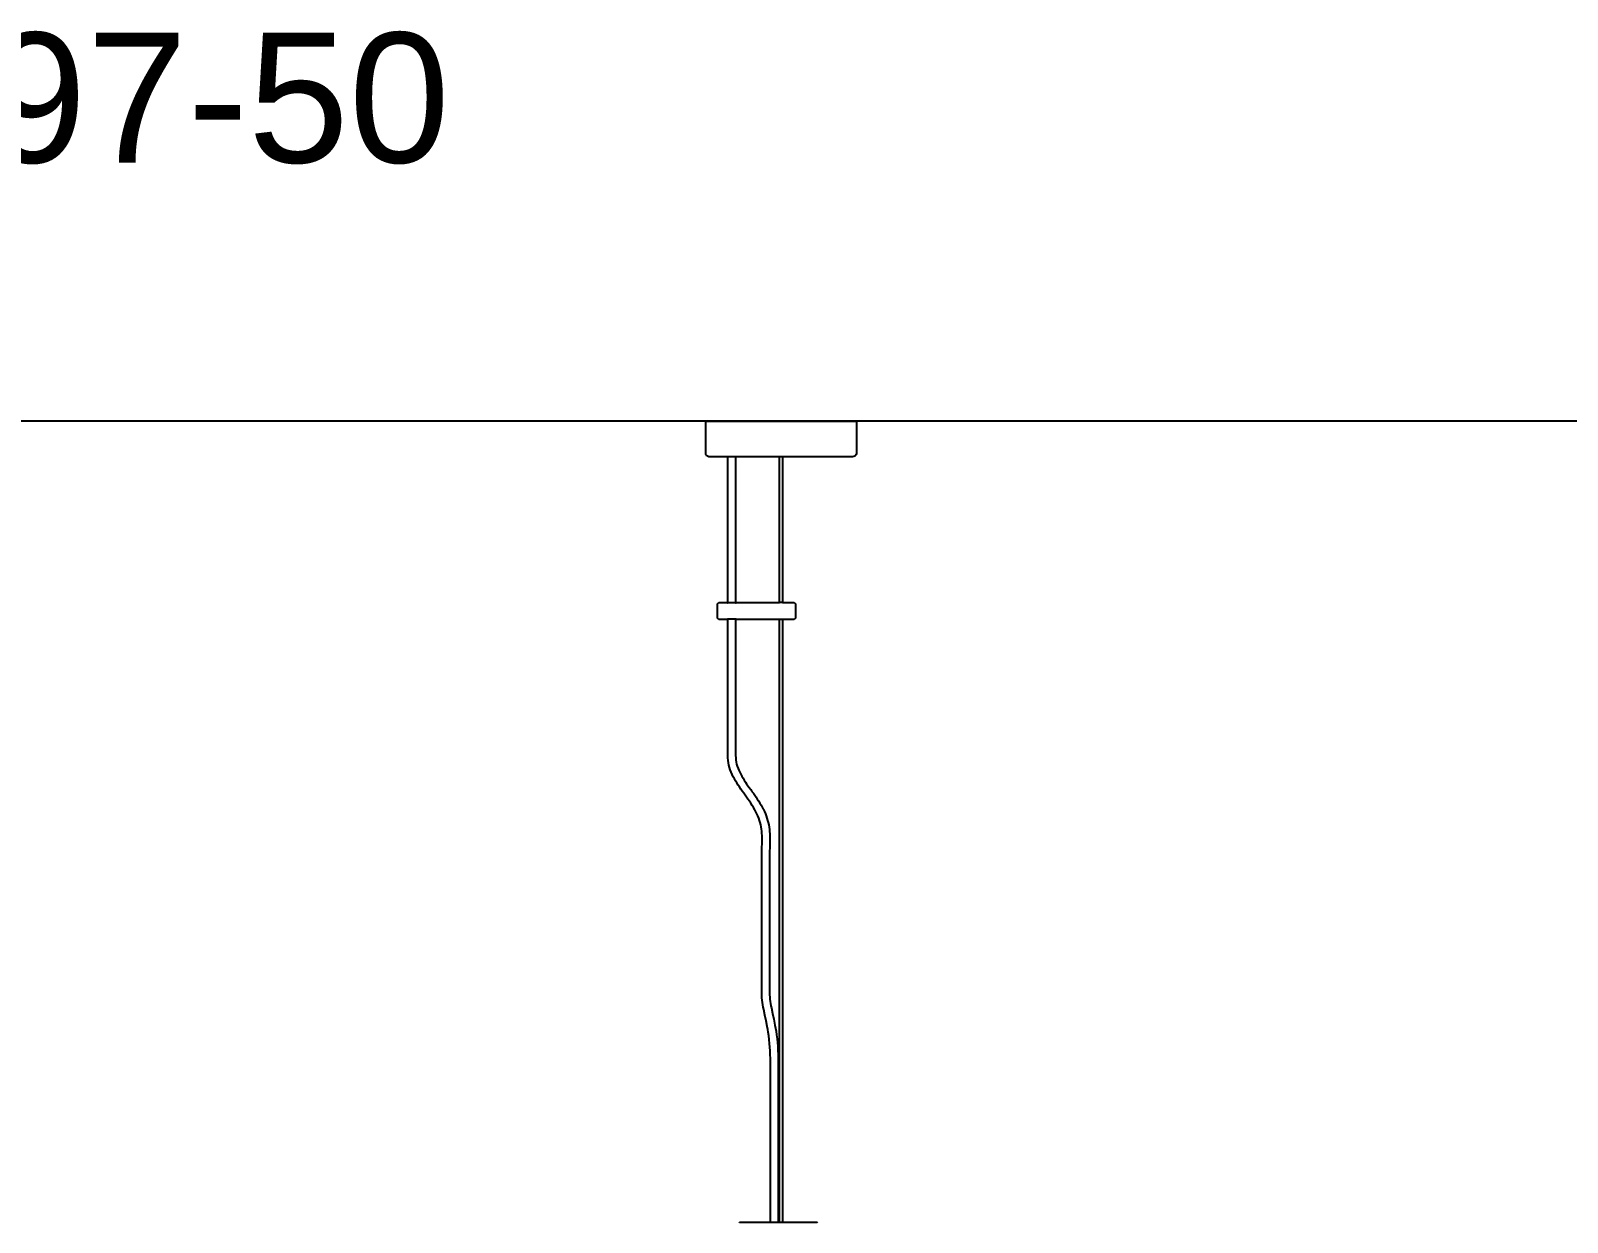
# Model space of a CAD drawing. Header units: millimetres. Extents: x 112 to 8820, y -2365 to 5002.
# Drawn here: x 3917 to 5100, y -243 to 674 of the extents above; entities that cross this region are included whole.
import ezdxf

# ---------------------------------------------------------------- set-up
doc = ezdxf.new("R2010")
doc.units = ezdxf.units.MM
doc.layers.add('FLOS', color=30, linetype='Continuous')
doc.styles.get("Standard").update_dxf_attribs({"font": 'arial.ttf'})

# ---------------------------------------------------------------- blocks, each defined once
blk = doc.blocks.new('2097-50_EL_frontal')
for p, q in [((-5.59, 146.75), (-5.59, 149.2)), ((-5.59, 149.2), (-5.58, 149.2)), ((-5.58, 149.2), (-5.56, 149.2)), ((-5.56, 149.2), (-5.52, 149.2)), ((-5.52, 149.2), (-5.49, 149.2)), ((-5.49, 149.2), (-5.48, 149.2)), ((-5.48, 149.2), (-5.47, 149.2)), ((-5.47, 149.2), (-5.43, 149.2)), ((-5.43, 149.2), (-5.39, 149.2)), ((-5.39, 149.2), (-5.33, 149.2)), ((-5.33, 149.2), (-5.26, 149.2)), ((-5.26, 149.2), (-5.17, 149.2)), ((-5.17, 149.2), (-5.07, 149.2)), ((-5.07, 149.2), (-4.96, 149.2)), ((-4.96, 149.2), (-4.84, 149.2)), ((-4.84, 149.2), (-4.79, 149.2)), ((-4.79, 149.2), (-4.65, 149.2)), ((-4.65, 149.2), (-4.5, 149.2)), ((-4.5, 149.2), (-4.34, 149.2)), ((-4.34, 149.2), (-4.16, 149.2)), ((-4.16, 149.2), (-3.98, 149.2)), ((-3.98, 149.2), (-3.78, 149.2)), ((-3.78, 149.2), (-3.58, 149.2)), ((-3.58, 149.2), (-3.36, 149.2)), ((-3.36, 149.2), (-3.14, 149.2)), ((-3.14, 149.2), (-2.91, 149.2)), ((-2.91, 149.2), (-2.67, 149.2)), ((-2.67, 149.2), (-2.43, 149.2)), ((-2.43, 149.2), (-2.18, 149.2)), ((-2.18, 149.2), (-1.92, 149.2)), ((-1.92, 149.2), (-1.66, 149.2)), ((-1.66, 149.2), (-1.39, 149.2)), ((-1.39, 149.2), (-1.12, 149.2)), ((-1.12, 149.2), (-0.85, 149.2)), ((-0.85, 149.2), (-0.57, 149.2)), ((-0.57, 149.2), (-0.3, 149.2)), ((-0.3, 149.2), (-0.02, 149.2)), ((-0.02, 149.2), (0.26, 149.2)), ((0.26, 149.2), (0.54, 149.2)), ((0.54, 149.2), (0.82, 149.2)), ((0.82, 149.2), (1.1, 149.2)), ((1.1, 149.2), (1.37, 149.2)), ((1.37, 149.2), (1.65, 149.2)), ((1.65, 149.2), (1.92, 149.2)), ((1.92, 149.2), (2.18, 149.2)), ((2.18, 149.2), (2.44, 149.2)), ((2.44, 149.2), (2.7, 149.2)), ((2.7, 149.2), (2.94, 149.2)), ((2.94, 149.2), (3.19, 149.2)), ((3.19, 149.2), (3.42, 149.2)), ((3.42, 149.2), (3.65, 149.2)), ((3.65, 149.2), (3.87, 149.2)), ((3.87, 149.2), (4.08, 149.2)), ((4.08, 149.2), (4.28, 149.2)), ((4.28, 149.2), (4.47, 149.2)), ((4.47, 149.2), (4.65, 149.2)), ((4.65, 149.2), (4.82, 149.2)), ((4.82, 149.2), (4.98, 149.2)), ((4.98, 149.2), (5.13, 149.2)), ((5.13, 149.2), (5.26, 149.2)), ((5.26, 149.2), (5.39, 149.2)), ((5.39, 149.2), (5.5, 149.2)), ((5.5, 149.2), (5.6, 149.2)), ((5.6, 149.2), (5.68, 149.2)), ((5.68, 149.2), (5.75, 149.2)), ((5.75, 149.2), (5.81, 149.2)), ((5.81, 149.2), (5.86, 149.2)), ((5.86, 149.2), (5.89, 149.2)), ((5.89, 149.2), (5.91, 149.2)), ((5.91, 149.2), (5.91, 149.2)), ((5.91, 149.2), (5.96, 149.2)), ((5.96, 149.2), (5.99, 149.2)), ((5.99, 149.2), (6.01, 149.2)), ((6.01, 149.2), (6.01, 149.2)), ((6.01, 149.2), (6.01, 146.75)), ((-5.58, 146.7), (-5.59, 146.75)), ((-5.57, 146.64), (-5.58, 146.7)), ((-5.54, 146.59), (-5.57, 146.64)), ((5.99, 146.64), (5.94, 146.56)), ((6.01, 146.7), (5.99, 146.64)), ((6.01, 146.75), (6.01, 146.75)), ((6.01, 146.75), (6.01, 146.7)), ((-5.5, 146.54), (-5.54, 146.59)), ((-5.46, 146.5), (-5.5, 146.54)), ((-5.4, 146.48), (-5.46, 146.5)), ((-5.35, 146.46), (-5.4, 146.48)), ((-5.29, 146.45), (-5.35, 146.46)), ((-5.28, 146.45), (-5.29, 146.45)), ((-5.26, 146.45), (-5.28, 146.45)), ((-5.22, 146.45), (-5.26, 146.45)), ((-5.17, 146.45), (-5.22, 146.45)), ((-5.11, 146.45), (-5.17, 146.45)), ((-5.04, 146.45), (-5.11, 146.45)), ((-4.95, 146.45), (-5.04, 146.45)), ((-4.85, 146.45), (-4.95, 146.45)), ((-4.74, 146.45), (-4.85, 146.45)), ((-4.62, 146.45), (-4.74, 146.45)), ((-4.48, 146.45), (-4.62, 146.45)), ((-4.33, 146.45), (-4.48, 146.45)), ((-4.18, 146.45), (-4.33, 146.45)), ((-4.14, 146.45), (-4.18, 146.45)), ((-4.13, 146.45), (-4.14, 146.45)), ((-4.14, 146.45), (-4.14, 146.45)), ((-4.14, 146.45), (-4.14, 146.45)), ((-4.12, 146.45), (-4.13, 146.45)), ((-4.13, 146.45), (-4.13, 146.45)), ((-4.11, 146.45), (-4.12, 146.45)), ((-4.12, 146.45), (-4.12, 146.45)), ((-4.1, 146.45), (-4.11, 146.45)), ((-4.08, 146.45), (-4.1, 146.45)), ((-4.07, 146.45), (-4.08, 146.45)), ((-4.06, 146.45), (-4.07, 146.45)), ((-4.05, 146.45), (-4.06, 146.45)), ((-4.03, 146.45), (-4.05, 146.45)), ((-4.02, 146.45), (-4.03, 146.45)), ((-4, 146.45), (-4.02, 146.45)), ((-3.98, 146.45), (-4, 146.45)), ((-3.96, 146.45), (-3.98, 146.45)), ((-3.93, 146.45), (-3.96, 146.45)), ((-3.92, 146.45), (-3.93, 146.45)), ((-3.89, 146.45), (-3.92, 146.45)), ((-3.89, 146.45), (-3.89, 146.45)), ((-3.89, 135.21), (-3.89, 146.45)), ((0.33, 146.45), (-3.89, 146.45)), ((-3.28, 146.45), (-3.29, 146.45)), ((-3.29, 146.45), (-3.29, 135.21)), ((-3.26, 146.45), (-3.28, 146.45)), ((-3.25, 146.45), (-3.26, 146.45)), ((-3.22, 146.45), (-3.25, 146.45)), ((-3.2, 146.45), (-3.22, 146.45)), ((-3.18, 146.45), (-3.2, 146.45)), ((-3.16, 146.45), (-3.18, 146.45)), ((-3.15, 146.45), (-3.16, 146.45)), ((-3.13, 146.45), (-3.15, 146.45)), ((-3.12, 146.45), (-3.13, 146.45)), ((-3.1, 146.45), (-3.12, 146.45)), ((-3.09, 146.45), (-3.1, 146.45)), ((-3.08, 146.45), (-3.09, 146.45)), ((-3.07, 146.45), (-3.08, 146.45)), ((-3.06, 146.45), (-3.07, 146.45)), ((-3.05, 146.45), (-3.06, 146.45)), ((-3.06, 146.45), (-3.06, 146.45)), ((-3.04, 146.45), (-3.05, 146.45)), ((-3.04, 146.45), (-3.04, 146.45)), ((-3.04, 146.45), (-3.04, 146.45)), ((-3.04, 146.45), (-3.04, 146.45)), ((-3.02, 146.45), (-3.04, 146.45)), ((-2.8, 146.45), (-3.02, 146.45)), ((-2.57, 146.45), (-2.8, 146.45)), ((-2.34, 146.45), (-2.57, 146.45)), ((-2.09, 146.45), (-2.34, 146.45)), ((-1.85, 146.45), (-2.09, 146.45)), ((-1.59, 146.45), (-1.85, 146.45)), ((-1.34, 146.45), (-1.59, 146.45)), ((-1.08, 146.45), (-1.34, 146.45)), ((-0.81, 146.45), (-1.08, 146.45)), ((-0.55, 146.45), (-0.81, 146.45)), ((-0.28, 146.45), (-0.55, 146.45)), ((-0.01, 146.45), (-0.28, 146.45)), ((0.09, 146.45), (-0.01, 146.45)), ((0.09, 135.23), (0.09, 146.45)), ((0.53, 146.45), (0.33, 146.45)), ((0.33, 146.45), (0.33, 135.23)), ((0.8, 146.45), (0.53, 146.45)), ((1.07, 146.45), (0.8, 146.45)), ((1.33, 146.45), (1.07, 146.45)), ((1.6, 146.45), (1.33, 146.45)), ((1.86, 146.45), (1.6, 146.45)), ((2.11, 146.45), (1.86, 146.45)), ((2.36, 146.45), (2.11, 146.45)), ((2.61, 146.45), (2.36, 146.45)), ((2.85, 146.45), (2.61, 146.45)), ((3.08, 146.45), (2.85, 146.45)), ((3.31, 146.45), (3.08, 146.45)), ((3.53, 146.45), (3.31, 146.45)), ((3.74, 146.45), (3.53, 146.45)), ((3.94, 146.45), (3.74, 146.45)), ((4.14, 146.45), (3.94, 146.45)), ((4.32, 146.45), (4.14, 146.45)), ((4.49, 146.45), (4.32, 146.45)), ((4.66, 146.45), (4.49, 146.45)), ((4.81, 146.45), (4.66, 146.45)), ((4.95, 146.45), (4.81, 146.45)), ((5.09, 146.45), (4.95, 146.45)), ((5.2, 146.45), (5.09, 146.45)), ((5.31, 146.45), (5.2, 146.45)), ((5.41, 146.45), (5.31, 146.45)), ((5.49, 146.45), (5.41, 146.45)), ((5.56, 146.45), (5.49, 146.45)), ((5.62, 146.45), (5.56, 146.45)), ((5.66, 146.45), (5.62, 146.45)), ((5.69, 146.45), (5.66, 146.45)), ((5.71, 146.45), (5.69, 146.45)), ((5.8, 146.47), (5.71, 146.45)), ((5.71, 146.45), (5.71, 146.45)), ((5.88, 146.5), (5.8, 146.47)), ((5.94, 146.56), (5.88, 146.5)), ((-4.69, 135.13), (-4.59, 135.23)), ((-4.69, 135.12), (-4.69, 135.13)), ((-4.69, 135.13), (-4.69, 135.13)), ((-4.69, 135.13), (-4.69, 135.13)), ((-4.69, 135.13), (-4.69, 135.13)), ((-4.69, 135.11), (-4.69, 135.12)), ((-4.69, 135.12), (-4.69, 135.12)), ((-4.69, 135.1), (-4.69, 135.11)), ((-4.69, 135.09), (-4.69, 135.1)), ((-4.69, 135.08), (-4.69, 135.09)), ((-4.69, 135.07), (-4.69, 135.08)), ((-4.69, 135.06), (-4.69, 135.07)), ((-4.69, 135.04), (-4.69, 135.06)), ((-4.69, 135.03), (-4.69, 135.04)), ((-4.69, 135.01), (-4.69, 135.03)), ((-4.69, 134.99), (-4.69, 135.01)), ((-4.69, 134.97), (-4.69, 134.99)), ((-4.69, 134.96), (-4.69, 134.97)), ((-4.69, 134.93), (-4.69, 134.96)), ((-4.69, 134.91), (-4.69, 134.93)), ((-4.69, 134.89), (-4.69, 134.91)), ((-4.69, 134.86), (-4.69, 134.89)), ((-4.69, 134.84), (-4.69, 134.86)), ((-4.69, 134.82), (-4.69, 134.84)), ((-4.69, 134.79), (-4.69, 134.82)), ((-4.69, 134.77), (-4.69, 134.79)), ((-4.59, 135.23), (-3.94, 135.23)), ((-3.94, 135.23), (-3.94, 135.23)), ((-3.94, 135.23), (-3.94, 135.23)), ((-3.94, 135.23), (-3.94, 135.23)), ((-3.94, 135.23), (-3.94, 135.23)), ((-3.94, 135.23), (-3.93, 135.23)), ((-3.93, 135.23), (-3.92, 135.22)), ((-3.92, 135.22), (-3.91, 135.22)), ((-3.91, 135.22), (-3.9, 135.22)), ((-3.9, 135.22), (-3.89, 135.21)), ((-3.89, 135.21), (-3.89, 135.21)), ((-3.29, 135.21), (-3.89, 135.21)), ((-3.29, 135.21), (-3.27, 135.22)), ((-3.29, 135.21), (-3.29, 135.21)), ((-3.27, 135.22), (-3.26, 135.22)), ((-3.26, 135.22), (-3.25, 135.23)), ((-3.26, 135.22), (-3.26, 135.22)), ((-3.25, 135.23), (-3.24, 135.23)), ((-3.24, 135.23), (-3.24, 135.23)), ((-3.24, 135.23), (-3.24, 135.23)), ((-3.24, 135.23), (-3.24, 135.23)), ((-3.24, 135.23), (-3.24, 135.23)), ((-3.24, 135.23), (0.06, 135.23)), ((0.06, 135.23), (0.06, 135.23)), ((0.06, 135.23), (0.06, 135.23)), ((0.06, 135.23), (0.06, 135.23)), ((0.06, 135.23), (0.07, 135.23)), ((0.07, 135.23), (0.08, 135.23)), ((0.08, 135.23), (0.09, 135.23)), ((0.09, 135.23), (0.09, 135.23)), ((0.33, 135.23), (0.09, 135.23)), ((0.33, 135.23), (0.34, 135.23)), ((0.34, 135.23), (0.35, 135.23)), ((0.35, 135.23), (0.35, 135.23)), ((0.35, 135.23), (0.36, 135.23)), ((0.36, 135.23), (0.36, 135.23)), ((0.36, 135.23), (0.36, 135.23)), ((0.36, 135.23), (0.36, 135.23)), ((0.36, 135.23), (1.21, 135.23)), ((1.21, 135.23), (1.31, 135.13)), ((1.31, 135.13), (1.31, 135.13)), ((1.31, 135.13), (1.31, 135.13)), ((1.31, 135.13), (1.31, 135.13)), ((1.31, 135.13), (1.31, 135.12)), ((1.31, 135.12), (1.31, 135.12)), ((1.31, 135.12), (1.31, 135.11)), ((1.31, 135.11), (1.31, 135.1)), ((1.31, 135.1), (1.31, 135.09)), ((1.31, 135.09), (1.31, 135.08)), ((1.31, 135.08), (1.31, 135.07)), ((1.31, 135.07), (1.31, 135.06)), ((1.31, 135.06), (1.31, 135.04)), ((1.31, 135.04), (1.31, 135.03)), ((1.31, 135.03), (1.31, 135.01)), ((1.31, 135.01), (1.31, 134.99)), ((1.31, 134.99), (1.31, 134.97)), ((1.31, 134.97), (1.31, 134.96)), ((1.31, 134.96), (1.31, 134.93)), ((1.31, 134.93), (1.31, 134.91)), ((1.31, 134.91), (1.31, 134.89)), ((1.31, 134.89), (1.31, 134.86)), ((1.31, 134.86), (1.31, 134.84)), ((1.31, 134.84), (1.31, 134.82)), ((1.31, 134.82), (1.31, 134.79)), ((1.31, 134.79), (1.31, 134.77)), ((-4.69, 134.75), (-4.69, 134.77)), ((-4.69, 134.72), (-4.69, 134.75)), ((-4.69, 134.69), (-4.69, 134.72)), ((-4.69, 134.67), (-4.69, 134.69)), ((-4.69, 134.64), (-4.69, 134.67)), ((-4.69, 134.61), (-4.69, 134.64)), ((-4.69, 134.58), (-4.69, 134.61)), ((-4.69, 134.56), (-4.69, 134.58)), ((-4.69, 134.53), (-4.69, 134.56)), ((-4.69, 134.5), (-4.69, 134.53)), ((-4.69, 134.48), (-4.69, 134.5)), ((-4.69, 134.45), (-4.69, 134.48)), ((-4.69, 134.42), (-4.69, 134.45)), ((-4.69, 134.4), (-4.69, 134.42)), ((-4.69, 134.37), (-4.69, 134.4)), ((-4.69, 134.34), (-4.69, 134.37)), ((-4.69, 134.32), (-4.69, 134.34)), ((-4.69, 134.31), (-4.69, 134.32)), ((-4.69, 134.27), (-4.69, 134.31)), ((-4.69, 134.26), (-4.69, 134.27)), ((-4.69, 134.23), (-4.69, 134.26)), ((-4.69, 134.21), (-4.69, 134.23)), ((-4.69, 134.19), (-4.69, 134.21)), ((-4.69, 134.18), (-4.69, 134.19)), ((-4.69, 134.16), (-4.69, 134.18)), ((-4.69, 134.14), (-4.69, 134.16)), ((-4.69, 134.13), (-4.69, 134.14)), ((-4.69, 134.11), (-4.69, 134.13)), ((-4.69, 134.1), (-4.69, 134.11)), ((-4.69, 134.09), (-4.69, 134.1)), ((-4.69, 134.08), (-4.69, 134.09)), ((-4.69, 134.07), (-4.69, 134.08)), ((-4.69, 134.06), (-4.69, 134.07)), ((-4.69, 134.05), (-4.69, 134.06)), ((-4.69, 134.04), (-4.69, 134.05)), ((-4.69, 134.03), (-4.69, 134.04)), ((-4.69, 134.04), (-4.69, 134.04)), ((-4.69, 134.04), (-4.69, 134.04)), ((-4.59, 133.93), (-4.69, 134.03)), ((-4.69, 134.03), (-4.69, 134.03)), ((-3.94, 133.93), (-4.59, 133.93)), ((-3.93, 133.94), (-3.94, 133.93)), ((-3.94, 133.93), (-3.94, 133.93)), ((-3.94, 133.93), (-3.94, 133.93)), ((-3.94, 133.93), (-3.94, 133.93)), ((-3.94, 133.93), (-3.94, 133.93)), ((-3.92, 133.94), (-3.93, 133.94)), ((-3.91, 133.95), (-3.92, 133.94)), ((-3.9, 133.95), (-3.91, 133.95)), ((-3.89, 133.96), (-3.9, 133.95)), ((-3.89, 123.45), (-3.89, 133.96)), ((-3.89, 133.96), (-3.89, 133.96)), ((-3.29, 133.96), (-3.89, 133.96)), ((-3.27, 133.95), (-3.29, 133.96)), ((-3.29, 133.96), (-3.29, 133.96)), ((-3.29, 133.96), (-3.29, 123.45)), ((-3.26, 133.95), (-3.27, 133.95)), ((-3.26, 133.94), (-3.26, 133.95)), ((-3.25, 133.94), (-3.26, 133.94)), ((-3.24, 133.93), (-3.25, 133.94)), ((0.06, 133.93), (-3.24, 133.93)), ((-3.24, 133.93), (-3.24, 133.93)), ((-3.24, 133.93), (-3.24, 133.93)), ((-3.24, 133.93), (-3.24, 133.93)), ((-3.24, 133.93), (-3.24, 133.93)), ((0.07, 133.93), (0.06, 133.93)), ((0.06, 133.93), (0.06, 133.93)), ((0.06, 133.93), (0.06, 133.93)), ((0.06, 133.93), (0.06, 133.93)), ((0.08, 133.94), (0.07, 133.94)), ((0.07, 133.94), (0.07, 133.93)), ((0.09, 133.94), (0.08, 133.94)), ((0.09, 87.55), (0.09, 133.94)), ((0.09, 133.94), (0.09, 133.94)), ((0.33, 133.94), (0.09, 133.94)), ((0.34, 133.94), (0.33, 133.94)), ((0.33, 133.94), (0.33, 87.55)), ((0.35, 133.94), (0.34, 133.94)), ((0.34, 133.94), (0.34, 133.94)), ((0.36, 133.93), (0.35, 133.94)), ((1.21, 133.93), (0.36, 133.93)), ((0.36, 133.93), (0.36, 133.93)), ((0.36, 133.93), (0.36, 133.93)), ((0.36, 133.93), (0.36, 133.93)), ((0.36, 133.93), (0.36, 133.93)), ((1.31, 134.03), (1.21, 133.93)), ((1.31, 134.77), (1.31, 134.75)), ((1.31, 134.75), (1.31, 134.72)), ((1.31, 134.72), (1.31, 134.69)), ((1.31, 134.69), (1.31, 134.67)), ((1.31, 134.67), (1.31, 134.64)), ((1.31, 134.64), (1.31, 134.61)), ((1.31, 134.61), (1.31, 134.58)), ((1.31, 134.58), (1.31, 134.56)), ((1.31, 134.56), (1.31, 134.53)), ((1.31, 134.53), (1.31, 134.5)), ((1.31, 134.5), (1.31, 134.48)), ((1.31, 134.48), (1.31, 134.45)), ((1.31, 134.45), (1.31, 134.42)), ((1.31, 134.42), (1.31, 134.4)), ((1.31, 134.4), (1.31, 134.37)), ((1.31, 134.37), (1.31, 134.34)), ((1.31, 134.34), (1.31, 134.32)), ((1.31, 134.32), (1.31, 134.31)), ((1.31, 134.31), (1.31, 134.27)), ((1.31, 134.27), (1.31, 134.26)), ((1.31, 134.26), (1.31, 134.23)), ((1.31, 134.23), (1.31, 134.21)), ((1.31, 134.21), (1.31, 134.19)), ((1.31, 134.19), (1.31, 134.18)), ((1.31, 134.18), (1.31, 134.16)), ((1.31, 134.16), (1.31, 134.14)), ((1.31, 134.14), (1.31, 134.13)), ((1.31, 134.13), (1.31, 134.11)), ((1.31, 134.11), (1.31, 134.1)), ((1.31, 134.1), (1.31, 134.09)), ((1.31, 134.09), (1.31, 134.08)), ((1.31, 134.08), (1.31, 134.07)), ((1.31, 134.07), (1.31, 134.06)), ((1.31, 134.06), (1.31, 134.05)), ((1.31, 134.05), (1.31, 134.04)), ((1.31, 134.04), (1.31, 134.04)), ((1.31, 134.04), (1.31, 134.04)), ((1.31, 134.04), (1.31, 134.03)), ((1.31, 134.03), (1.31, 134.03)), ((-3.88, 123.27), (-3.89, 123.45)), ((-3.89, 123.45), (-3.89, 123.45)), ((-3.87, 123.08), (-3.88, 123.27)), ((-3.84, 122.89), (-3.87, 123.08)), ((-3.29, 123.45), (-3.29, 123.45)), ((-3.29, 123.45), (-3.28, 123.29)), ((-3.28, 123.29), (-3.27, 123.12)), ((-3.27, 123.12), (-3.24, 122.96)), ((-3.8, 122.71), (-3.84, 122.89)), ((-3.75, 122.53), (-3.8, 122.71)), ((-3.7, 122.35), (-3.75, 122.53)), ((-3.63, 122.18), (-3.7, 122.35)), ((-3.55, 122), (-3.63, 122.18)), ((-3.47, 121.83), (-3.55, 122)), ((-3.38, 121.66), (-3.47, 121.83)), ((-3.24, 122.96), (-3.21, 122.79)), ((-3.21, 122.79), (-3.16, 122.63)), ((-3.16, 122.63), (-3.1, 122.47)), ((-3.1, 122.47), (-3.04, 122.32)), ((-3.04, 122.32), (-2.97, 122.17)), ((-2.97, 122.17), (-2.9, 122.02)), ((-2.9, 122.02), (-2.82, 121.87)), ((-2.82, 121.87), (-2.72, 121.72)), ((-3.29, 121.5), (-3.38, 121.66)), ((-3.2, 121.35), (-3.29, 121.5)), ((-3.1, 121.19), (-3.2, 121.35)), ((-3, 121.04), (-3.1, 121.19)), ((-2.89, 120.88), (-3, 121.04)), ((-2.78, 120.72), (-2.89, 120.88)), ((-2.67, 120.57), (-2.78, 120.72)), ((-2.72, 121.72), (-2.63, 121.57)), ((-2.63, 121.57), (-2.54, 121.42)), ((-2.54, 121.42), (-2.44, 121.28)), ((-2.44, 121.28), (-2.34, 121.13)), ((-2.34, 121.13), (-2.24, 120.99)), ((-2.24, 120.99), (-2.13, 120.85)), ((-2.13, 120.85), (-2.03, 120.7)), ((-2.03, 120.7), (-1.92, 120.56)), ((-2.56, 120.41), (-2.67, 120.57)), ((-2.45, 120.26), (-2.56, 120.41)), ((-2.34, 120.1), (-2.45, 120.26)), ((-2.23, 119.94), (-2.34, 120.1)), ((-2.12, 119.78), (-2.23, 119.94)), ((-2.02, 119.62), (-2.12, 119.78)), ((-1.91, 119.46), (-2.02, 119.62)), ((-1.92, 120.56), (-1.82, 120.41)), ((-1.82, 119.29), (-1.91, 119.46)), ((-1.82, 120.41), (-1.72, 120.26)), ((-1.72, 120.26), (-1.62, 120.11)), ((-1.62, 120.11), (-1.52, 119.96)), ((-1.52, 119.96), (-1.42, 119.8)), ((-1.42, 119.8), (-1.33, 119.65)), ((-1.33, 119.65), (-1.24, 119.49)), ((-1.24, 119.49), (-1.16, 119.33)), ((-1.73, 119.13), (-1.82, 119.29)), ((-1.65, 118.97), (-1.73, 119.13)), ((-1.58, 118.81), (-1.65, 118.97)), ((-1.51, 118.64), (-1.58, 118.81)), ((-1.45, 118.47), (-1.51, 118.64)), ((-1.4, 118.3), (-1.45, 118.47)), ((-1.36, 118.13), (-1.4, 118.3)), ((-1.16, 119.33), (-1.15, 119.31)), ((-1.15, 119.31), (-1.08, 119.16)), ((-1.08, 119.16), (-1.07, 119.14)), ((-1.07, 119.14), (-1, 118.98)), ((-1, 118.98), (-0.94, 118.81)), ((-0.94, 118.81), (-0.88, 118.64)), ((-0.88, 118.64), (-0.83, 118.47)), ((-0.83, 118.47), (-0.78, 118.3)), ((-0.78, 118.3), (-0.74, 118.13)), ((-1.32, 117.97), (-1.36, 118.13)), ((-1.3, 117.8), (-1.32, 117.97)), ((-1.28, 117.64), (-1.3, 117.8)), ((-1.26, 117.47), (-1.28, 117.64)), ((-1.25, 117.3), (-1.26, 117.47)), ((-1.25, 117.13), (-1.25, 117.3)), ((-1.25, 116.96), (-1.25, 117.13)), ((-0.74, 118.13), (-0.71, 117.95)), ((-0.71, 117.95), (-0.69, 117.77)), ((-0.69, 117.77), (-0.67, 117.6)), ((-0.67, 117.6), (-0.66, 117.42)), ((-0.66, 117.42), (-0.65, 117.25)), ((-0.65, 117.25), (-0.65, 117.07)), ((-0.65, 117.07), (-0.65, 116.89)), ((-1.28, 115.91), (-1.27, 116.09)), ((-1.28, 115.72), (-1.28, 115.91)), ((-1.27, 116.09), (-1.26, 116.27)), ((-1.26, 116.45), (-1.25, 116.62)), ((-1.26, 116.27), (-1.26, 116.45)), ((-1.25, 116.79), (-1.25, 116.96)), ((-1.25, 116.62), (-1.25, 116.79)), ((-0.67, 116.13), (-0.68, 115.94)), ((-0.68, 115.94), (-0.68, 115.75)), ((-0.66, 116.33), (-0.67, 116.13)), ((-0.65, 116.7), (-0.66, 116.51)), ((-0.66, 116.51), (-0.66, 116.33)), ((-0.65, 116.89), (-0.65, 116.7)), ((-1.28, 115.54), (-1.28, 115.72)), ((-1.28, 115.35), (-1.28, 115.54)), ((-1.28, 105.35), (-1.28, 115.35)), ((-0.68, 115.35), (-0.69, 105.35)), ((-0.68, 115.75), (-0.68, 115.55)), ((-0.68, 115.55), (-0.68, 115.35)), ((-1.28, 105.17), (-1.28, 105.35)), ((-1.28, 105.35), (-1.28, 105.35)), ((-0.69, 105.35), (-0.68, 105.35)), ((-0.68, 105.35), (-0.68, 105.19)), ((-1.27, 104.99), (-1.28, 105.17)), ((-1.26, 104.81), (-1.27, 104.99)), ((-1.24, 104.63), (-1.26, 104.81)), ((-1.22, 104.45), (-1.24, 104.63)), ((-1.19, 104.27), (-1.22, 104.45)), ((-1.16, 104.1), (-1.19, 104.27)), ((-1.13, 103.92), (-1.16, 104.1)), ((-0.68, 105.19), (-0.67, 105.03)), ((-0.67, 105.03), (-0.66, 104.86)), ((-0.66, 104.86), (-0.65, 104.7)), ((-0.65, 104.7), (-0.62, 104.53)), ((-0.62, 104.53), (-0.6, 104.37)), ((-0.6, 104.37), (-0.57, 104.2)), ((-0.57, 104.2), (-0.54, 104.03)), ((-1.04, 103.47), (-1.13, 103.92)), ((-0.94, 103.03), (-1.04, 103.47)), ((-0.85, 102.6), (-0.94, 103.03)), ((-0.54, 104.03), (-0.45, 103.6)), ((-0.45, 103.6), (-0.36, 103.16)), ((-0.36, 103.16), (-0.27, 102.71)), ((-0.81, 102.38), (-0.85, 102.6)), ((-0.78, 102.16), (-0.81, 102.38)), ((-0.73, 101.88), (-0.78, 102.16)), ((-0.7, 101.59), (-0.73, 101.88)), ((-0.27, 102.71), (-0.22, 102.48)), ((-0.22, 102.48), (-0.18, 102.25)), ((-0.18, 102.25), (-0.14, 101.96)), ((-0.14, 101.96), (-0.1, 101.66)), ((-0.67, 101.3), (-0.7, 101.59)), ((-0.65, 101.01), (-0.67, 101.3)), ((-0.63, 100.72), (-0.65, 101.01)), ((-0.62, 100.44), (-0.63, 100.72)), ((-0.1, 101.66), (-0.07, 101.36)), ((-0.07, 101.36), (-0.05, 101.05)), ((-0.05, 101.05), (-0.03, 100.75)), ((-0.03, 100.75), (-0.02, 100.45)), ((-0.61, 100.14), (-0.62, 100.44)), ((-0.61, 99.85), (-0.61, 100.14)), ((-0.61, 87.55), (-0.61, 99.85)), ((-0.61, 99.85), (-0.61, 99.85)), ((-0.02, 100.45), (-0.01, 100.15)), ((-0.01, 100.15), (-0.01, 99.85)), ((-0.01, 99.85), (-0.01, 99.85)), ((-0.01, 99.85), (-0.01, 99.85)), ((-0.01, 99.85), (-0.01, 87.55)), ((-3, 87.52), (-2.98, 87.55)), ((-2.98, 87.55), (-2.93, 87.55)), ((-2.93, 87.55), (-2.8, 87.55)), ((-2.8, 87.55), (-2.58, 87.55)), ((-2.58, 87.55), (-2.28, 87.55)), ((-2.28, 87.55), (-1.91, 87.55)), ((-1.91, 87.55), (-1.49, 87.55)), ((-1.49, 87.55), (-1.02, 87.55)), ((-1.02, 87.55), (-0.52, 87.55)), ((-0.52, 87.55), (0, 87.55)), ((0, 87.55), (0.52, 87.55)), ((0.52, 87.55), (1.02, 87.55)), ((1.02, 87.55), (1.49, 87.55)), ((1.49, 87.55), (1.91, 87.55)), ((1.91, 87.55), (2.28, 87.55)), ((2.28, 87.55), (2.58, 87.55)), ((2.58, 87.55), (2.8, 87.55)), ((2.8, 87.55), (2.93, 87.55)), ((2.93, 87.55), (2.98, 87.55)), ((2.98, 87.55), (3, 87.52))]:
    blk.add_line(p, q)

msp = doc.modelspace()

# ---------------------------------------------------------------- linework, layer by layer
at = {"color": 1}
msp.add_lwpolyline([(8819.7, 373.7), (112.2, 373.7)], dxfattribs=at)

# ---------------------------------------------------------------- block references
at = {"color": 0, "xscale": 10, "yscale": 10, "zscale": 10}
msp.add_blockref('2097-50_EL_frontal', (4492.5, -1118.3), dxfattribs=at)

# ---------------------------------------------------------------- texts
at = {"layer": 'FLOS', "color": 18, "true_color": 0x000000, "insert": (3727.1, 672.7), "char_height": 100, "attachment_point": 1}
msp.add_mtext_dynamic_manual_height_columns('2097-50', width=140.213, gutter_width=12.5, heights=[0], dxfattribs=at)

doc.saveas('drawing.dxf')
